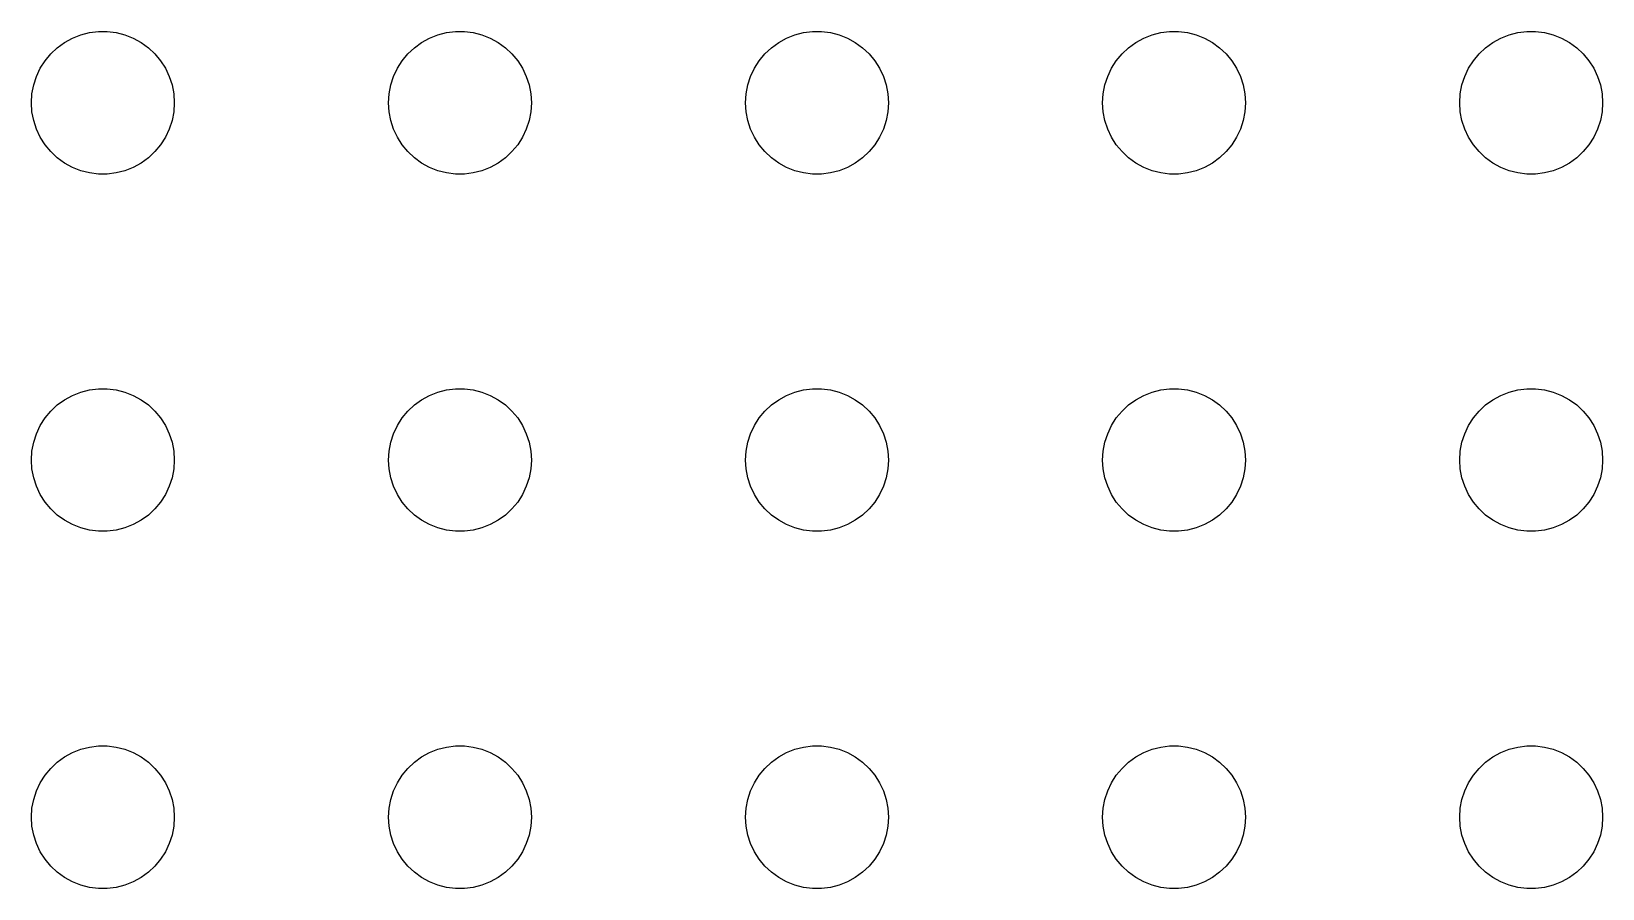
# Model space of a CAD drawing. Header units: metres. Extents: x -134 to 134, y 176 to 508.
# Drawn here: x -1.5 to 31.5, y 204 to 222 of the extents above; entities that cross this region are included whole.
import ezdxf

# ---------------------------------------------------------------- set-up
doc = ezdxf.new("R2010")
doc.units = ezdxf.units.M

msp = doc.modelspace()

# ---------------------------------------------------------------- linework, layer by layer
for p, q in [((-0.95613, 221.656), (-0.80373, 221.766)), ((-0.80373, 221.766), (-0.63866, 221.857)), ((-0.63866, 221.857), (-0.46352, 221.927)), ((-0.46352, 221.927), (-0.28107, 221.973)), ((-0.28107, 221.973), (-0.09418, 221.997)), ((-0.09418, 221.997), (0.09418, 221.997)), ((0.09418, 221.997), (0.28107, 221.973)), ((0.28107, 221.973), (0.46352, 221.927)), ((0.46352, 221.927), (0.63866, 221.857)), ((0.63866, 221.857), (0.80373, 221.766)), ((0.80373, 221.766), (0.95613, 221.656)), ((6.54385, 221.656), (6.69626, 221.766)), ((6.69626, 221.766), (6.86133, 221.857)), ((6.86133, 221.857), (7.03647, 221.927)), ((7.03647, 221.927), (7.21892, 221.973)), ((7.21892, 221.973), (7.40581, 221.997)), ((7.40581, 221.997), (7.59418, 221.997)), ((7.59418, 221.997), (7.78107, 221.973)), ((7.78107, 221.973), (7.96352, 221.927)), ((7.96352, 221.927), (8.13866, 221.857)), ((8.13866, 221.857), (8.30373, 221.766)), ((8.30373, 221.766), (8.45613, 221.656)), ((14.0439, 221.656), (14.1963, 221.766)), ((14.1963, 221.766), (14.3613, 221.857)), ((14.3613, 221.857), (14.5365, 221.927)), ((14.5365, 221.927), (14.7189, 221.973)), ((14.7189, 221.973), (14.9058, 221.997)), ((14.9058, 221.997), (15.0942, 221.997)), ((15.0942, 221.997), (15.2811, 221.973)), ((15.2811, 221.973), (15.4635, 221.927)), ((15.4635, 221.927), (15.6387, 221.857)), ((15.6387, 221.857), (15.8037, 221.766)), ((15.8037, 221.766), (15.9561, 221.656)), ((21.5439, 221.656), (21.6963, 221.766)), ((21.6963, 221.766), (21.8613, 221.857)), ((21.8613, 221.857), (22.0365, 221.927)), ((22.0365, 221.927), (22.2189, 221.973)), ((22.2189, 221.973), (22.4058, 221.997)), ((22.4058, 221.997), (22.5942, 221.997)), ((22.5942, 221.997), (22.7811, 221.973)), ((22.7811, 221.973), (22.9635, 221.927)), ((22.9635, 221.927), (23.1387, 221.857)), ((23.1387, 221.857), (23.3037, 221.766)), ((23.3037, 221.766), (23.4561, 221.656)), ((29.0439, 221.656), (29.1963, 221.766)), ((29.1963, 221.766), (29.3613, 221.857)), ((29.3613, 221.857), (29.5365, 221.927)), ((29.5365, 221.927), (29.7189, 221.973)), ((29.7189, 221.973), (29.9058, 221.997)), ((29.9058, 221.997), (30.0942, 221.997)), ((30.0942, 221.997), (30.2811, 221.973)), ((30.2811, 221.973), (30.4635, 221.927)), ((30.4635, 221.927), (30.6387, 221.857)), ((30.6387, 221.857), (30.8037, 221.766)), ((30.8037, 221.766), (30.9561, 221.656)), ((-1.21352, 221.382), (-1.09344, 221.527)), ((-1.09344, 221.527), (-0.95613, 221.656)), ((0.95613, 221.656), (1.09344, 221.527)), ((1.09344, 221.527), (1.21352, 221.382)), ((6.28647, 221.382), (6.40654, 221.527)), ((6.40654, 221.527), (6.54385, 221.656)), ((8.45613, 221.656), (8.59344, 221.527)), ((8.59344, 221.527), (8.71352, 221.382)), ((13.7865, 221.382), (13.9065, 221.527)), ((13.9065, 221.527), (14.0439, 221.656)), ((15.9561, 221.656), (16.0934, 221.527)), ((16.0934, 221.527), (16.2135, 221.382)), ((21.2865, 221.382), (21.4065, 221.527)), ((21.4065, 221.527), (21.5439, 221.656)), ((23.4561, 221.656), (23.5934, 221.527)), ((23.5934, 221.527), (23.7135, 221.382)), ((28.7865, 221.382), (28.9065, 221.527)), ((28.9065, 221.527), (29.0439, 221.656)), ((30.9561, 221.656), (31.0934, 221.527)), ((31.0934, 221.527), (31.2135, 221.382)), ((-1.39465, 221.052), (-1.31445, 221.223)), ((-1.31445, 221.223), (-1.21352, 221.382)), ((1.21352, 221.382), (1.31445, 221.223)), ((1.31445, 221.223), (1.39465, 221.052)), ((6.10533, 221.052), (6.18553, 221.223)), ((6.18553, 221.223), (6.28647, 221.382)), ((8.71352, 221.382), (8.81445, 221.223)), ((8.81445, 221.223), (8.89465, 221.052)), ((13.6053, 221.052), (13.6855, 221.223)), ((13.6855, 221.223), (13.7865, 221.382)), ((16.2135, 221.382), (16.3145, 221.223)), ((16.3145, 221.223), (16.3947, 221.052)), ((21.1053, 221.052), (21.1855, 221.223)), ((21.1855, 221.223), (21.2865, 221.382)), ((23.7135, 221.382), (23.8145, 221.223)), ((23.8145, 221.223), (23.8947, 221.052)), ((28.6053, 221.052), (28.6855, 221.223)), ((28.6855, 221.223), (28.7865, 221.382)), ((31.2135, 221.382), (31.3145, 221.223)), ((31.3145, 221.223), (31.3947, 221.052)), ((-1.48816, 220.688), (-1.45287, 220.873)), ((-1.45287, 220.873), (-1.39465, 221.052)), ((1.39465, 221.052), (1.45287, 220.873)), ((1.45287, 220.873), (1.48816, 220.688)), ((6.01183, 220.688), (6.04712, 220.873)), ((6.04712, 220.873), (6.10533, 221.052)), ((8.89465, 221.052), (8.95287, 220.873)), ((8.95287, 220.873), (8.98816, 220.688)), ((13.5118, 220.688), (13.5471, 220.873)), ((13.5471, 220.873), (13.6053, 221.052)), ((16.3947, 221.052), (16.4529, 220.873)), ((16.4529, 220.873), (16.4882, 220.688)), ((21.0118, 220.688), (21.0471, 220.873)), ((21.0471, 220.873), (21.1053, 221.052)), ((23.8947, 221.052), (23.9529, 220.873)), ((23.9529, 220.873), (23.9882, 220.688)), ((28.5118, 220.688), (28.5471, 220.873)), ((28.5471, 220.873), (28.6053, 221.052)), ((31.3947, 221.052), (31.4529, 220.873)), ((31.4529, 220.873), (31.4882, 220.688)), ((-1.5, 220.5), (-1.48816, 220.688)), ((-1.48816, 220.312), (-1.5, 220.5)), ((1.48816, 220.688), (1.5, 220.5)), ((1.5, 220.5), (1.48816, 220.312)), ((6, 220.5), (6.01183, 220.688)), ((6.01183, 220.312), (6, 220.5)), ((8.98816, 220.688), (9, 220.5)), ((9, 220.5), (8.98816, 220.312)), ((13.5, 220.5), (13.5118, 220.688)), ((13.5118, 220.312), (13.5, 220.5)), ((16.4882, 220.688), (16.5, 220.5)), ((16.5, 220.5), (16.4882, 220.312)), ((21, 220.5), (21.0118, 220.688)), ((21.0118, 220.312), (21, 220.5)), ((23.9882, 220.688), (24, 220.5)), ((24, 220.5), (23.9882, 220.312)), ((28.5, 220.5), (28.5118, 220.688)), ((28.5118, 220.312), (28.5, 220.5)), ((31.4882, 220.688), (31.5, 220.5)), ((31.5, 220.5), (31.4882, 220.312)), ((-1.45287, 220.127), (-1.48816, 220.312)), ((-1.39465, 219.948), (-1.45287, 220.127)), ((1.45287, 220.127), (1.39465, 219.948)), ((1.48816, 220.312), (1.45287, 220.127)), ((6.04712, 220.127), (6.01183, 220.312)), ((6.10533, 219.948), (6.04712, 220.127)), ((8.95287, 220.127), (8.89465, 219.948)), ((8.98816, 220.312), (8.95287, 220.127)), ((13.5471, 220.127), (13.5118, 220.312)), ((13.6053, 219.948), (13.5471, 220.127)), ((16.4529, 220.127), (16.3947, 219.948)), ((16.4882, 220.312), (16.4529, 220.127)), ((21.0471, 220.127), (21.0118, 220.312)), ((21.1053, 219.948), (21.0471, 220.127)), ((23.9529, 220.127), (23.8947, 219.948)), ((23.9882, 220.312), (23.9529, 220.127)), ((28.5471, 220.127), (28.5118, 220.312)), ((28.6053, 219.948), (28.5471, 220.127)), ((31.4529, 220.127), (31.3947, 219.948)), ((31.4882, 220.312), (31.4529, 220.127)), ((-1.31445, 219.777), (-1.39465, 219.948)), ((1.39465, 219.948), (1.31445, 219.777)), ((6.18553, 219.777), (6.10533, 219.948)), ((8.89465, 219.948), (8.81445, 219.777)), ((13.6855, 219.777), (13.6053, 219.948)), ((16.3947, 219.948), (16.3145, 219.777)), ((21.1855, 219.777), (21.1053, 219.948)), ((23.8947, 219.948), (23.8145, 219.777)), ((28.6855, 219.777), (28.6053, 219.948)), ((31.3947, 219.948), (31.3145, 219.777)), ((-1.21352, 219.618), (-1.31445, 219.777)), ((-1.09344, 219.473), (-1.21352, 219.618)), ((-0.95613, 219.344), (-1.09344, 219.473)), ((1.09344, 219.473), (0.95613, 219.344)), ((1.21352, 219.618), (1.09344, 219.473)), ((1.31445, 219.777), (1.21352, 219.618)), ((6.28647, 219.618), (6.18553, 219.777)), ((6.40654, 219.473), (6.28647, 219.618)), ((6.54385, 219.344), (6.40654, 219.473)), ((8.59344, 219.473), (8.45613, 219.344)), ((8.71352, 219.618), (8.59344, 219.473)), ((8.81445, 219.777), (8.71352, 219.618)), ((13.7865, 219.618), (13.6855, 219.777)), ((13.9065, 219.473), (13.7865, 219.618)), ((14.0439, 219.344), (13.9065, 219.473)), ((16.0934, 219.473), (15.9561, 219.344)), ((16.2135, 219.618), (16.0934, 219.473)), ((16.3145, 219.777), (16.2135, 219.618)), ((21.2865, 219.618), (21.1855, 219.777)), ((21.4065, 219.473), (21.2865, 219.618)), ((21.5439, 219.344), (21.4065, 219.473)), ((23.5934, 219.473), (23.4561, 219.344)), ((23.7135, 219.618), (23.5934, 219.473)), ((23.8145, 219.777), (23.7135, 219.618)), ((28.7865, 219.618), (28.6855, 219.777)), ((28.9065, 219.473), (28.7865, 219.618)), ((29.0439, 219.344), (28.9065, 219.473)), ((31.0934, 219.473), (30.9561, 219.344)), ((31.2135, 219.618), (31.0934, 219.473)), ((31.3145, 219.777), (31.2135, 219.618)), ((-0.80373, 219.234), (-0.95613, 219.344)), ((-0.63866, 219.143), (-0.80373, 219.234)), ((-0.46352, 219.073), (-0.63866, 219.143)), ((0.63866, 219.143), (0.46352, 219.073)), ((0.80373, 219.234), (0.63866, 219.143)), ((0.95613, 219.344), (0.80373, 219.234)), ((6.69626, 219.234), (6.54385, 219.344)), ((6.86133, 219.143), (6.69626, 219.234)), ((7.03647, 219.073), (6.86133, 219.143)), ((8.13866, 219.143), (7.96352, 219.073)), ((8.30373, 219.234), (8.13866, 219.143)), ((8.45613, 219.344), (8.30373, 219.234)), ((14.1963, 219.234), (14.0439, 219.344)), ((14.3613, 219.143), (14.1963, 219.234)), ((14.5365, 219.073), (14.3613, 219.143)), ((15.6387, 219.143), (15.4635, 219.073)), ((15.8037, 219.234), (15.6387, 219.143)), ((15.9561, 219.344), (15.8037, 219.234)), ((21.6963, 219.234), (21.5439, 219.344)), ((21.8613, 219.143), (21.6963, 219.234)), ((22.0365, 219.073), (21.8613, 219.143)), ((23.1387, 219.143), (22.9635, 219.073)), ((23.3037, 219.234), (23.1387, 219.143)), ((23.4561, 219.344), (23.3037, 219.234)), ((29.1963, 219.234), (29.0439, 219.344)), ((29.3613, 219.143), (29.1963, 219.234)), ((29.5365, 219.073), (29.3613, 219.143)), ((30.6387, 219.143), (30.4635, 219.073)), ((30.8037, 219.234), (30.6387, 219.143)), ((30.9561, 219.344), (30.8037, 219.234)), ((-0.28107, 219.027), (-0.46352, 219.073)), ((-0.09418, 219.003), (-0.28107, 219.027)), ((0.09418, 219.003), (-0.09418, 219.003)), ((0.28107, 219.027), (0.09418, 219.003)), ((0.46352, 219.073), (0.28107, 219.027)), ((7.21892, 219.027), (7.03647, 219.073)), ((7.40581, 219.003), (7.21892, 219.027)), ((7.59418, 219.003), (7.40581, 219.003)), ((7.78107, 219.027), (7.59418, 219.003)), ((7.96352, 219.073), (7.78107, 219.027)), ((14.7189, 219.027), (14.5365, 219.073)), ((14.9058, 219.003), (14.7189, 219.027)), ((15.0942, 219.003), (14.9058, 219.003)), ((15.2811, 219.027), (15.0942, 219.003)), ((15.4635, 219.073), (15.2811, 219.027)), ((22.2189, 219.027), (22.0365, 219.073)), ((22.4058, 219.003), (22.2189, 219.027)), ((22.5942, 219.003), (22.4058, 219.003)), ((22.7811, 219.027), (22.5942, 219.003)), ((22.9635, 219.073), (22.7811, 219.027)), ((29.7189, 219.027), (29.5365, 219.073)), ((29.9058, 219.003), (29.7189, 219.027)), ((30.0942, 219.003), (29.9058, 219.003)), ((30.2811, 219.027), (30.0942, 219.003)), ((30.4635, 219.073), (30.2811, 219.027)), ((-0.95613, 214.156), (-0.80373, 214.266)), ((-0.80373, 214.266), (-0.63866, 214.357)), ((-0.63866, 214.357), (-0.46352, 214.427)), ((-0.46352, 214.427), (-0.28107, 214.473)), ((-0.28107, 214.473), (-0.09418, 214.497)), ((-0.09418, 214.497), (0.09418, 214.497)), ((0.09418, 214.497), (0.28107, 214.473)), ((0.28107, 214.473), (0.46352, 214.427)), ((0.46352, 214.427), (0.63866, 214.357)), ((0.63866, 214.357), (0.80373, 214.266)), ((0.80373, 214.266), (0.95613, 214.156)), ((6.54385, 214.156), (6.69626, 214.266)), ((6.69626, 214.266), (6.86133, 214.357)), ((6.86133, 214.357), (7.03647, 214.427)), ((7.03647, 214.427), (7.21892, 214.473)), ((7.21892, 214.473), (7.40581, 214.497)), ((7.40581, 214.497), (7.59418, 214.497)), ((7.59418, 214.497), (7.78107, 214.473)), ((7.78107, 214.473), (7.96352, 214.427)), ((7.96352, 214.427), (8.13866, 214.357)), ((8.13866, 214.357), (8.30373, 214.266)), ((8.30373, 214.266), (8.45613, 214.156)), ((14.0439, 214.156), (14.1963, 214.266)), ((14.1963, 214.266), (14.3613, 214.357)), ((14.3613, 214.357), (14.5365, 214.427)), ((14.5365, 214.427), (14.7189, 214.473)), ((14.7189, 214.473), (14.9058, 214.497)), ((14.9058, 214.497), (15.0942, 214.497)), ((15.0942, 214.497), (15.2811, 214.473)), ((15.2811, 214.473), (15.4635, 214.427)), ((15.4635, 214.427), (15.6387, 214.357)), ((15.6387, 214.357), (15.8037, 214.266)), ((15.8037, 214.266), (15.9561, 214.156)), ((21.5439, 214.156), (21.6963, 214.266)), ((21.6963, 214.266), (21.8613, 214.357)), ((21.8613, 214.357), (22.0365, 214.427)), ((22.0365, 214.427), (22.2189, 214.473)), ((22.2189, 214.473), (22.4058, 214.497)), ((22.4058, 214.497), (22.5942, 214.497)), ((22.5942, 214.497), (22.7811, 214.473)), ((22.7811, 214.473), (22.9635, 214.427)), ((22.9635, 214.427), (23.1387, 214.357)), ((23.1387, 214.357), (23.3037, 214.266)), ((23.3037, 214.266), (23.4561, 214.156)), ((29.0439, 214.156), (29.1963, 214.266)), ((29.1963, 214.266), (29.3613, 214.357)), ((29.3613, 214.357), (29.5365, 214.427)), ((29.5365, 214.427), (29.7189, 214.473)), ((29.7189, 214.473), (29.9058, 214.497)), ((29.9058, 214.497), (30.0942, 214.497)), ((30.0942, 214.497), (30.2811, 214.473)), ((30.2811, 214.473), (30.4635, 214.427)), ((30.4635, 214.427), (30.6387, 214.357)), ((30.6387, 214.357), (30.8037, 214.266)), ((30.8037, 214.266), (30.9561, 214.156)), ((-1.31445, 213.723), (-1.21352, 213.882)), ((-1.21352, 213.882), (-1.09344, 214.027)), ((-1.09344, 214.027), (-0.95613, 214.156)), ((0.95613, 214.156), (1.09344, 214.027)), ((1.09344, 214.027), (1.21352, 213.882)), ((1.21352, 213.882), (1.31445, 213.723)), ((6.18553, 213.723), (6.28647, 213.882)), ((6.28647, 213.882), (6.40654, 214.027)), ((6.40654, 214.027), (6.54385, 214.156)), ((8.45613, 214.156), (8.59344, 214.027)), ((8.59344, 214.027), (8.71352, 213.882)), ((8.71352, 213.882), (8.81445, 213.723)), ((13.6855, 213.723), (13.7865, 213.882)), ((13.7865, 213.882), (13.9065, 214.027)), ((13.9065, 214.027), (14.0439, 214.156)), ((15.9561, 214.156), (16.0934, 214.027)), ((16.0934, 214.027), (16.2135, 213.882)), ((16.2135, 213.882), (16.3145, 213.723)), ((21.1855, 213.723), (21.2865, 213.882)), ((21.2865, 213.882), (21.4065, 214.027)), ((21.4065, 214.027), (21.5439, 214.156)), ((23.4561, 214.156), (23.5934, 214.027)), ((23.5934, 214.027), (23.7135, 213.882)), ((23.7135, 213.882), (23.8145, 213.723)), ((28.6855, 213.723), (28.7865, 213.882)), ((28.7865, 213.882), (28.9065, 214.027)), ((28.9065, 214.027), (29.0439, 214.156)), ((30.9561, 214.156), (31.0934, 214.027)), ((31.0934, 214.027), (31.2135, 213.882)), ((31.2135, 213.882), (31.3145, 213.723)), ((-1.45287, 213.373), (-1.39465, 213.552)), ((-1.39465, 213.552), (-1.31445, 213.723)), ((1.31445, 213.723), (1.39465, 213.552)), ((1.39465, 213.552), (1.45287, 213.373)), ((6.04712, 213.373), (6.10533, 213.552)), ((6.10533, 213.552), (6.18553, 213.723)), ((8.81445, 213.723), (8.89465, 213.552)), ((8.89465, 213.552), (8.95287, 213.373)), ((13.5471, 213.373), (13.6053, 213.552)), ((13.6053, 213.552), (13.6855, 213.723)), ((16.3145, 213.723), (16.3947, 213.552)), ((16.3947, 213.552), (16.4529, 213.373)), ((21.0471, 213.373), (21.1053, 213.552)), ((21.1053, 213.552), (21.1855, 213.723)), ((23.8145, 213.723), (23.8947, 213.552)), ((23.8947, 213.552), (23.9529, 213.373)), ((28.5471, 213.373), (28.6053, 213.552)), ((28.6053, 213.552), (28.6855, 213.723)), ((31.3145, 213.723), (31.3947, 213.552)), ((31.3947, 213.552), (31.4529, 213.373)), ((-1.5, 213), (-1.48816, 213.188)), ((-1.48816, 213.188), (-1.45287, 213.373)), ((1.45287, 213.373), (1.48816, 213.188)), ((1.48816, 213.188), (1.5, 213)), ((6, 213), (6.01183, 213.188)), ((6.01183, 213.188), (6.04712, 213.373)), ((8.95287, 213.373), (8.98816, 213.188)), ((8.98816, 213.188), (9, 213)), ((13.5, 213), (13.5118, 213.188)), ((13.5118, 213.188), (13.5471, 213.373)), ((16.4529, 213.373), (16.4882, 213.188)), ((16.4882, 213.188), (16.5, 213)), ((21, 213), (21.0118, 213.188)), ((21.0118, 213.188), (21.0471, 213.373)), ((23.9529, 213.373), (23.9882, 213.188)), ((23.9882, 213.188), (24, 213)), ((28.5, 213), (28.5118, 213.188)), ((28.5118, 213.188), (28.5471, 213.373)), ((31.4529, 213.373), (31.4882, 213.188)), ((31.4882, 213.188), (31.5, 213)), ((-1.48816, 212.812), (-1.5, 213)), ((1.5, 213), (1.48816, 212.812)), ((6.01183, 212.812), (6, 213)), ((9, 213), (8.98816, 212.812)), ((13.5118, 212.812), (13.5, 213)), ((16.5, 213), (16.4882, 212.812)), ((21.0118, 212.812), (21, 213)), ((24, 213), (23.9882, 212.812)), ((28.5118, 212.812), (28.5, 213)), ((31.5, 213), (31.4882, 212.812)), ((-1.45287, 212.627), (-1.48816, 212.812)), ((-1.39465, 212.448), (-1.45287, 212.627)), ((1.45287, 212.627), (1.39465, 212.448)), ((1.48816, 212.812), (1.45287, 212.627)), ((6.04712, 212.627), (6.01183, 212.812)), ((6.10533, 212.448), (6.04712, 212.627)), ((8.95287, 212.627), (8.89465, 212.448)), ((8.98816, 212.812), (8.95287, 212.627)), ((13.5471, 212.627), (13.5118, 212.812)), ((13.6053, 212.448), (13.5471, 212.627)), ((16.4529, 212.627), (16.3947, 212.448)), ((16.4882, 212.812), (16.4529, 212.627)), ((21.0471, 212.627), (21.0118, 212.812)), ((21.1053, 212.448), (21.0471, 212.627)), ((23.9529, 212.627), (23.8947, 212.448)), ((23.9882, 212.812), (23.9529, 212.627)), ((28.5471, 212.627), (28.5118, 212.812)), ((28.6053, 212.448), (28.5471, 212.627)), ((31.4529, 212.627), (31.3947, 212.448)), ((31.4882, 212.812), (31.4529, 212.627)), ((-1.31445, 212.277), (-1.39465, 212.448)), ((-1.21352, 212.118), (-1.31445, 212.277)), ((1.31445, 212.277), (1.21352, 212.118)), ((1.39465, 212.448), (1.31445, 212.277)), ((6.18553, 212.277), (6.10533, 212.448)), ((6.28647, 212.118), (6.18553, 212.277)), ((8.81445, 212.277), (8.71352, 212.118)), ((8.89465, 212.448), (8.81445, 212.277)), ((13.6855, 212.277), (13.6053, 212.448)), ((13.7865, 212.118), (13.6855, 212.277)), ((16.3145, 212.277), (16.2135, 212.118)), ((16.3947, 212.448), (16.3145, 212.277)), ((21.1855, 212.277), (21.1053, 212.448)), ((21.2865, 212.118), (21.1855, 212.277)), ((23.8145, 212.277), (23.7135, 212.118)), ((23.8947, 212.448), (23.8145, 212.277)), ((28.6855, 212.277), (28.6053, 212.448)), ((28.7865, 212.118), (28.6855, 212.277)), ((31.3145, 212.277), (31.2135, 212.118)), ((31.3947, 212.448), (31.3145, 212.277)), ((-1.09344, 211.973), (-1.21352, 212.118)), ((-0.95613, 211.844), (-1.09344, 211.973)), ((1.09344, 211.973), (0.95613, 211.844)), ((1.21352, 212.118), (1.09344, 211.973)), ((6.40654, 211.973), (6.28647, 212.118)), ((6.54385, 211.844), (6.40654, 211.973)), ((8.59344, 211.973), (8.45613, 211.844)), ((8.71352, 212.118), (8.59344, 211.973)), ((13.9065, 211.973), (13.7865, 212.118)), ((14.0439, 211.844), (13.9065, 211.973)), ((16.0934, 211.973), (15.9561, 211.844)), ((16.2135, 212.118), (16.0934, 211.973)), ((21.4065, 211.973), (21.2865, 212.118)), ((21.5439, 211.844), (21.4065, 211.973)), ((23.5934, 211.973), (23.4561, 211.844)), ((23.7135, 212.118), (23.5934, 211.973)), ((28.9065, 211.973), (28.7865, 212.118)), ((29.0439, 211.844), (28.9065, 211.973)), ((31.0934, 211.973), (30.9561, 211.844)), ((31.2135, 212.118), (31.0934, 211.973)), ((-0.80373, 211.734), (-0.95613, 211.844)), ((-0.63866, 211.643), (-0.80373, 211.734)), ((-0.46352, 211.573), (-0.63866, 211.643)), ((-0.28107, 211.527), (-0.46352, 211.573)), ((0.46352, 211.573), (0.28107, 211.527)), ((0.63866, 211.643), (0.46352, 211.573)), ((0.80373, 211.734), (0.63866, 211.643)), ((0.95613, 211.844), (0.80373, 211.734)), ((6.69626, 211.734), (6.54385, 211.844)), ((6.86133, 211.643), (6.69626, 211.734)), ((7.03647, 211.573), (6.86133, 211.643)), ((7.21892, 211.527), (7.03647, 211.573)), ((7.96352, 211.573), (7.78107, 211.527)), ((8.13866, 211.643), (7.96352, 211.573)), ((8.30373, 211.734), (8.13866, 211.643)), ((8.45613, 211.844), (8.30373, 211.734)), ((14.1963, 211.734), (14.0439, 211.844)), ((14.3613, 211.643), (14.1963, 211.734)), ((14.5365, 211.573), (14.3613, 211.643)), ((14.7189, 211.527), (14.5365, 211.573)), ((15.4635, 211.573), (15.2811, 211.527)), ((15.6387, 211.643), (15.4635, 211.573)), ((15.8037, 211.734), (15.6387, 211.643)), ((15.9561, 211.844), (15.8037, 211.734)), ((21.6963, 211.734), (21.5439, 211.844)), ((21.8613, 211.643), (21.6963, 211.734)), ((22.0365, 211.573), (21.8613, 211.643)), ((22.2189, 211.527), (22.0365, 211.573)), ((22.9635, 211.573), (22.7811, 211.527)), ((23.1387, 211.643), (22.9635, 211.573)), ((23.3037, 211.734), (23.1387, 211.643)), ((23.4561, 211.844), (23.3037, 211.734)), ((29.1963, 211.734), (29.0439, 211.844)), ((29.3613, 211.643), (29.1963, 211.734)), ((29.5365, 211.573), (29.3613, 211.643)), ((29.7189, 211.527), (29.5365, 211.573)), ((30.4635, 211.573), (30.2811, 211.527)), ((30.6387, 211.643), (30.4635, 211.573)), ((30.8037, 211.734), (30.6387, 211.643)), ((30.9561, 211.844), (30.8037, 211.734)), ((-0.09418, 211.503), (-0.28107, 211.527)), ((0.09418, 211.503), (-0.09418, 211.503)), ((0.28107, 211.527), (0.09418, 211.503)), ((7.40581, 211.503), (7.21892, 211.527)), ((7.59418, 211.503), (7.40581, 211.503)), ((7.78107, 211.527), (7.59418, 211.503)), ((14.9058, 211.503), (14.7189, 211.527)), ((15.0942, 211.503), (14.9058, 211.503)), ((15.2811, 211.527), (15.0942, 211.503)), ((22.4058, 211.503), (22.2189, 211.527)), ((22.5942, 211.503), (22.4058, 211.503)), ((22.7811, 211.527), (22.5942, 211.503)), ((29.9058, 211.503), (29.7189, 211.527)), ((30.0942, 211.503), (29.9058, 211.503)), ((30.2811, 211.527), (30.0942, 211.503)), ((-0.63866, 206.857), (-0.46352, 206.927)), ((-0.46352, 206.927), (-0.28107, 206.973)), ((-0.28107, 206.973), (-0.09418, 206.997)), ((-0.09418, 206.997), (0.09418, 206.997)), ((0.09418, 206.997), (0.28107, 206.973)), ((0.28107, 206.973), (0.46352, 206.927)), ((0.46352, 206.927), (0.63866, 206.857)), ((6.86133, 206.857), (7.03647, 206.927)), ((7.03647, 206.927), (7.21892, 206.973)), ((7.21892, 206.973), (7.40581, 206.997)), ((7.40581, 206.997), (7.59418, 206.997)), ((7.59418, 206.997), (7.78107, 206.973)), ((7.78107, 206.973), (7.96352, 206.927)), ((7.96352, 206.927), (8.13866, 206.857)), ((14.3613, 206.857), (14.5365, 206.927)), ((14.5365, 206.927), (14.7189, 206.973)), ((14.7189, 206.973), (14.9058, 206.997)), ((14.9058, 206.997), (15.0942, 206.997)), ((15.0942, 206.997), (15.2811, 206.973)), ((15.2811, 206.973), (15.4635, 206.927)), ((15.4635, 206.927), (15.6387, 206.857)), ((21.8613, 206.857), (22.0365, 206.927)), ((22.0365, 206.927), (22.2189, 206.973)), ((22.2189, 206.973), (22.4058, 206.997)), ((22.4058, 206.997), (22.5942, 206.997)), ((22.5942, 206.997), (22.7811, 206.973)), ((22.7811, 206.973), (22.9635, 206.927)), ((22.9635, 206.927), (23.1387, 206.857)), ((29.3613, 206.857), (29.5365, 206.927)), ((29.5365, 206.927), (29.7189, 206.973)), ((29.7189, 206.973), (29.9058, 206.997)), ((29.9058, 206.997), (30.0942, 206.997)), ((30.0942, 206.997), (30.2811, 206.973)), ((30.2811, 206.973), (30.4635, 206.927)), ((30.4635, 206.927), (30.6387, 206.857)), ((-1.09344, 206.527), (-0.95613, 206.656)), ((-0.95613, 206.656), (-0.80373, 206.766)), ((-0.80373, 206.766), (-0.63866, 206.857)), ((0.63866, 206.857), (0.80373, 206.766)), ((0.80373, 206.766), (0.95613, 206.656)), ((0.95613, 206.656), (1.09344, 206.527)), ((6.40654, 206.527), (6.54385, 206.656)), ((6.54385, 206.656), (6.69626, 206.766)), ((6.69626, 206.766), (6.86133, 206.857)), ((8.13866, 206.857), (8.30373, 206.766)), ((8.30373, 206.766), (8.45613, 206.656)), ((8.45613, 206.656), (8.59344, 206.527)), ((13.9065, 206.527), (14.0439, 206.656)), ((14.0439, 206.656), (14.1963, 206.766)), ((14.1963, 206.766), (14.3613, 206.857)), ((15.6387, 206.857), (15.8037, 206.766)), ((15.8037, 206.766), (15.9561, 206.656)), ((15.9561, 206.656), (16.0934, 206.527)), ((21.4065, 206.527), (21.5439, 206.656)), ((21.5439, 206.656), (21.6963, 206.766)), ((21.6963, 206.766), (21.8613, 206.857)), ((23.1387, 206.857), (23.3037, 206.766)), ((23.3037, 206.766), (23.4561, 206.656)), ((23.4561, 206.656), (23.5934, 206.527)), ((28.9065, 206.527), (29.0439, 206.656)), ((29.0439, 206.656), (29.1963, 206.766)), ((29.1963, 206.766), (29.3613, 206.857)), ((30.6387, 206.857), (30.8037, 206.766)), ((30.8037, 206.766), (30.9561, 206.656)), ((30.9561, 206.656), (31.0934, 206.527)), ((-1.31445, 206.223), (-1.21352, 206.382)), ((-1.21352, 206.382), (-1.09344, 206.527)), ((1.09344, 206.527), (1.21352, 206.382)), ((1.21352, 206.382), (1.31445, 206.223)), ((6.18553, 206.223), (6.28647, 206.382)), ((6.28647, 206.382), (6.40654, 206.527)), ((8.59344, 206.527), (8.71352, 206.382)), ((8.71352, 206.382), (8.81445, 206.223)), ((13.6855, 206.223), (13.7865, 206.382)), ((13.7865, 206.382), (13.9065, 206.527)), ((16.0934, 206.527), (16.2135, 206.382)), ((16.2135, 206.382), (16.3145, 206.223)), ((21.1855, 206.223), (21.2865, 206.382)), ((21.2865, 206.382), (21.4065, 206.527)), ((23.5934, 206.527), (23.7135, 206.382)), ((23.7135, 206.382), (23.8145, 206.223)), ((28.6855, 206.223), (28.7865, 206.382)), ((28.7865, 206.382), (28.9065, 206.527)), ((31.0934, 206.527), (31.2135, 206.382)), ((31.2135, 206.382), (31.3145, 206.223)), ((-1.45287, 205.873), (-1.39465, 206.052)), ((-1.39465, 206.052), (-1.31445, 206.223)), ((1.31445, 206.223), (1.39465, 206.052)), ((1.39465, 206.052), (1.45287, 205.873)), ((6.04712, 205.873), (6.10533, 206.052)), ((6.10533, 206.052), (6.18553, 206.223)), ((8.81445, 206.223), (8.89465, 206.052)), ((8.89465, 206.052), (8.95287, 205.873)), ((13.5471, 205.873), (13.6053, 206.052)), ((13.6053, 206.052), (13.6855, 206.223)), ((16.3145, 206.223), (16.3947, 206.052)), ((16.3947, 206.052), (16.4529, 205.873)), ((21.0471, 205.873), (21.1053, 206.052)), ((21.1053, 206.052), (21.1855, 206.223)), ((23.8145, 206.223), (23.8947, 206.052)), ((23.8947, 206.052), (23.9529, 205.873)), ((28.5471, 205.873), (28.6053, 206.052)), ((28.6053, 206.052), (28.6855, 206.223)), ((31.3145, 206.223), (31.3947, 206.052)), ((31.3947, 206.052), (31.4529, 205.873)), ((-1.5, 205.5), (-1.48816, 205.688)), ((-1.48816, 205.688), (-1.45287, 205.873)), ((1.45287, 205.873), (1.48816, 205.688)), ((1.48816, 205.688), (1.5, 205.5)), ((6, 205.5), (6.01183, 205.688)), ((6.01183, 205.688), (6.04712, 205.873)), ((8.95287, 205.873), (8.98816, 205.688)), ((8.98816, 205.688), (9, 205.5)), ((13.5, 205.5), (13.5118, 205.688)), ((13.5118, 205.688), (13.5471, 205.873)), ((16.4529, 205.873), (16.4882, 205.688)), ((16.4882, 205.688), (16.5, 205.5)), ((21, 205.5), (21.0118, 205.688)), ((21.0118, 205.688), (21.0471, 205.873)), ((23.9529, 205.873), (23.9882, 205.688)), ((23.9882, 205.688), (24, 205.5)), ((28.5, 205.5), (28.5118, 205.688)), ((28.5118, 205.688), (28.5471, 205.873)), ((31.4529, 205.873), (31.4882, 205.688)), ((31.4882, 205.688), (31.5, 205.5)), ((-1.48816, 205.312), (-1.5, 205.5)), ((-1.45287, 205.127), (-1.48816, 205.312)), ((1.48816, 205.312), (1.45287, 205.127)), ((1.5, 205.5), (1.48816, 205.312)), ((6.01183, 205.312), (6, 205.5)), ((6.04712, 205.127), (6.01183, 205.312)), ((8.98816, 205.312), (8.95287, 205.127)), ((9, 205.5), (8.98816, 205.312)), ((13.5118, 205.312), (13.5, 205.5)), ((13.5471, 205.127), (13.5118, 205.312)), ((16.4882, 205.312), (16.4529, 205.127)), ((16.5, 205.5), (16.4882, 205.312)), ((21.0118, 205.312), (21, 205.5)), ((21.0471, 205.127), (21.0118, 205.312)), ((23.9882, 205.312), (23.9529, 205.127)), ((24, 205.5), (23.9882, 205.312)), ((28.5118, 205.312), (28.5, 205.5)), ((28.5471, 205.127), (28.5118, 205.312)), ((31.4882, 205.312), (31.4529, 205.127)), ((31.5, 205.5), (31.4882, 205.312)), ((-1.39465, 204.948), (-1.45287, 205.127)), ((-1.31445, 204.777), (-1.39465, 204.948)), ((1.39465, 204.948), (1.31445, 204.777)), ((1.45287, 205.127), (1.39465, 204.948)), ((6.10533, 204.948), (6.04712, 205.127)), ((6.18553, 204.777), (6.10533, 204.948)), ((8.89465, 204.948), (8.81445, 204.777)), ((8.95287, 205.127), (8.89465, 204.948)), ((13.6053, 204.948), (13.5471, 205.127)), ((13.6855, 204.777), (13.6053, 204.948)), ((16.3947, 204.948), (16.3145, 204.777)), ((16.4529, 205.127), (16.3947, 204.948)), ((21.1053, 204.948), (21.0471, 205.127)), ((21.1855, 204.777), (21.1053, 204.948)), ((23.8947, 204.948), (23.8145, 204.777)), ((23.9529, 205.127), (23.8947, 204.948)), ((28.6053, 204.948), (28.5471, 205.127)), ((28.6855, 204.777), (28.6053, 204.948)), ((31.3947, 204.948), (31.3145, 204.777)), ((31.4529, 205.127), (31.3947, 204.948)), ((-1.21352, 204.618), (-1.31445, 204.777)), ((-1.09344, 204.473), (-1.21352, 204.618)), ((1.21352, 204.618), (1.09344, 204.473)), ((1.31445, 204.777), (1.21352, 204.618)), ((6.28647, 204.618), (6.18553, 204.777)), ((6.40654, 204.473), (6.28647, 204.618)), ((8.71352, 204.618), (8.59344, 204.473)), ((8.81445, 204.777), (8.71352, 204.618)), ((13.7865, 204.618), (13.6855, 204.777)), ((13.9065, 204.473), (13.7865, 204.618)), ((16.2135, 204.618), (16.0934, 204.473)), ((16.3145, 204.777), (16.2135, 204.618)), ((21.2865, 204.618), (21.1855, 204.777)), ((21.4065, 204.473), (21.2865, 204.618)), ((23.7135, 204.618), (23.5934, 204.473)), ((23.8145, 204.777), (23.7135, 204.618)), ((28.7865, 204.618), (28.6855, 204.777)), ((28.9065, 204.473), (28.7865, 204.618)), ((31.2135, 204.618), (31.0934, 204.473)), ((31.3145, 204.777), (31.2135, 204.618)), ((-0.95613, 204.344), (-1.09344, 204.473)), ((-0.80373, 204.234), (-0.95613, 204.344)), ((0.95613, 204.344), (0.80373, 204.234)), ((1.09344, 204.473), (0.95613, 204.344)), ((6.54385, 204.344), (6.40654, 204.473)), ((6.69626, 204.234), (6.54385, 204.344)), ((8.45613, 204.344), (8.30373, 204.234)), ((8.59344, 204.473), (8.45613, 204.344)), ((14.0439, 204.344), (13.9065, 204.473)), ((14.1963, 204.234), (14.0439, 204.344)), ((15.9561, 204.344), (15.8037, 204.234)), ((16.0934, 204.473), (15.9561, 204.344)), ((21.5439, 204.344), (21.4065, 204.473)), ((21.6963, 204.234), (21.5439, 204.344)), ((23.4561, 204.344), (23.3037, 204.234)), ((23.5934, 204.473), (23.4561, 204.344)), ((29.0439, 204.344), (28.9065, 204.473)), ((29.1963, 204.234), (29.0439, 204.344)), ((30.9561, 204.344), (30.8037, 204.234)), ((31.0934, 204.473), (30.9561, 204.344)), ((-0.63866, 204.143), (-0.80373, 204.234)), ((-0.46352, 204.073), (-0.63866, 204.143)), ((-0.28107, 204.027), (-0.46352, 204.073)), ((-0.09418, 204.003), (-0.28107, 204.027)), ((0.09418, 204.003), (-0.09418, 204.003)), ((0.28107, 204.027), (0.09418, 204.003)), ((0.46352, 204.073), (0.28107, 204.027)), ((0.63866, 204.143), (0.46352, 204.073)), ((0.80373, 204.234), (0.63866, 204.143)), ((6.86133, 204.143), (6.69626, 204.234)), ((7.03647, 204.073), (6.86133, 204.143)), ((7.21892, 204.027), (7.03647, 204.073)), ((7.40581, 204.003), (7.21892, 204.027)), ((7.59418, 204.003), (7.40581, 204.003)), ((7.78107, 204.027), (7.59418, 204.003)), ((7.96352, 204.073), (7.78107, 204.027)), ((8.13866, 204.143), (7.96352, 204.073)), ((8.30373, 204.234), (8.13866, 204.143)), ((14.3613, 204.143), (14.1963, 204.234)), ((14.5365, 204.073), (14.3613, 204.143)), ((14.7189, 204.027), (14.5365, 204.073)), ((14.9058, 204.003), (14.7189, 204.027)), ((15.0942, 204.003), (14.9058, 204.003)), ((15.2811, 204.027), (15.0942, 204.003)), ((15.4635, 204.073), (15.2811, 204.027)), ((15.6387, 204.143), (15.4635, 204.073)), ((15.8037, 204.234), (15.6387, 204.143)), ((21.8613, 204.143), (21.6963, 204.234)), ((22.0365, 204.073), (21.8613, 204.143)), ((22.2189, 204.027), (22.0365, 204.073)), ((22.4058, 204.003), (22.2189, 204.027)), ((22.5942, 204.003), (22.4058, 204.003)), ((22.7811, 204.027), (22.5942, 204.003)), ((22.9635, 204.073), (22.7811, 204.027)), ((23.1387, 204.143), (22.9635, 204.073)), ((23.3037, 204.234), (23.1387, 204.143)), ((29.3613, 204.143), (29.1963, 204.234)), ((29.5365, 204.073), (29.3613, 204.143)), ((29.7189, 204.027), (29.5365, 204.073)), ((29.9058, 204.003), (29.7189, 204.027)), ((30.0942, 204.003), (29.9058, 204.003)), ((30.2811, 204.027), (30.0942, 204.003)), ((30.4635, 204.073), (30.2811, 204.027)), ((30.6387, 204.143), (30.4635, 204.073)), ((30.8037, 204.234), (30.6387, 204.143))]:
    msp.add_line(p, q)

doc.saveas('drawing.dxf')
